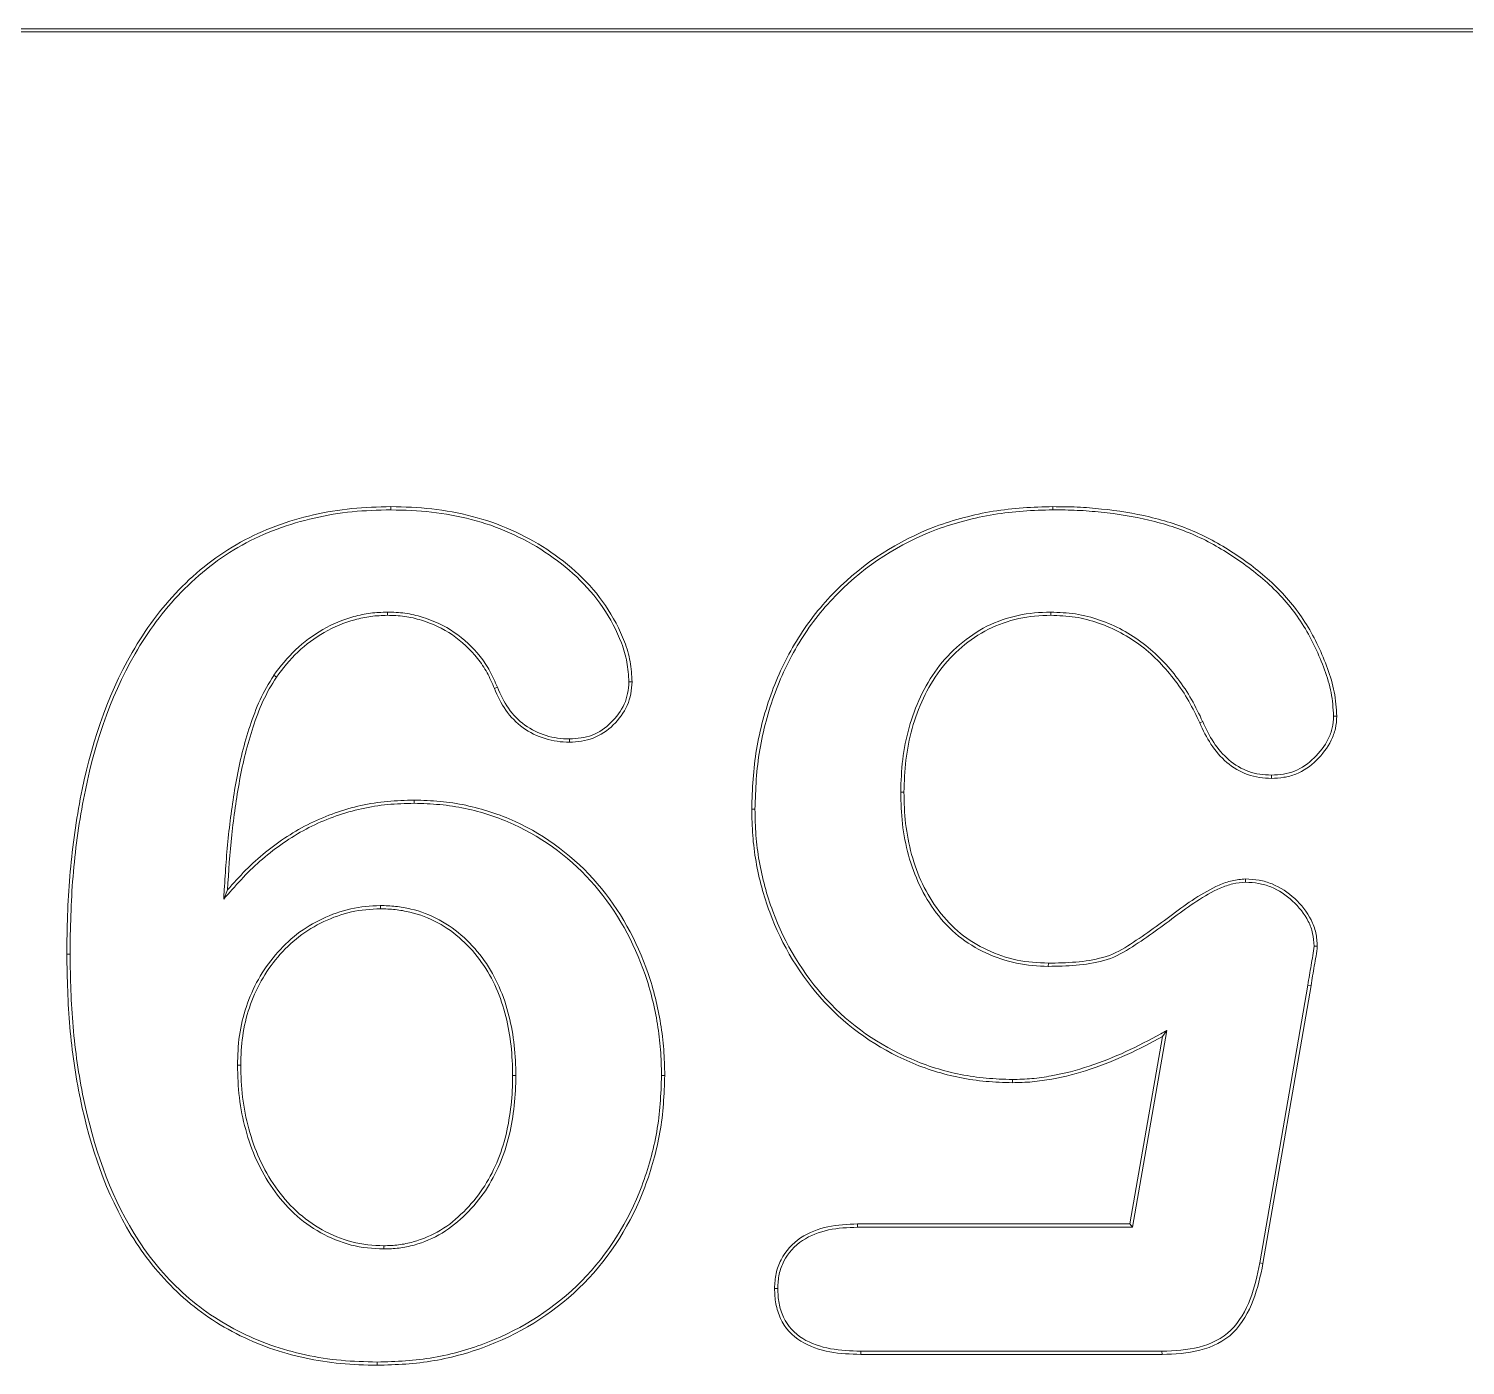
# Model space of a CAD drawing. Header units: millimetres. Extents: x 23 to 674, y 24 to 517.
# Drawn here: x 344.5 to 350.33, y 249.69 to 255.11 of the extents above; entities that cross this region are included whole.
import ezdxf

# ---------------------------------------------------------------- set-up
doc = ezdxf.new("R2010")
doc.units = ezdxf.units.MM
doc.header["$LTSCALE"] = 2.5
doc.layers.add('Visible (ANSI)', color=7, linetype='Continuous', lineweight=9)
doc.layers.add('Visible Narrow (ANSI)', color=7, linetype='Continuous', lineweight=9)

msp = doc.modelspace()

# ---------------------------------------------------------------- linework, layer by layer
at = {"layer": 'Visible (ANSI)'}
for p, q in [((356.3858, 255.1132), (332.3858, 255.1132)), ((356.3858, 255.1001), (332.3858, 255.1001)), ((345.966, 253.1598), (345.966, 253.1729)), ((348.6529, 253.1598), (348.6528, 253.1729)), ((345.9515, 252.7448), (345.9515, 252.7317)), ((348.6439, 252.7448), (348.6439, 252.7317)), ((345.4905, 252.4881), (345.5013, 252.4807)), ((346.9319, 252.4615), (346.945, 252.4614)), ((349.2604, 252.3008), (349.2485, 252.2953)), ((349.7918, 252.3222), (349.8049, 252.3222)), ((346.6905, 252.2298), (346.6906, 252.2167)), ((349.5394, 252.0829), (349.5395, 252.0698)), ((346.0604, 251.9685), (346.0605, 251.9816)), ((348.0351, 252.014), (348.0482, 252.014)), ((347.4435, 251.945), (347.4304, 251.945)), ((349.4349, 251.6485), (349.4347, 251.6617)), ((345.2873, 251.5798), (345.3028, 251.6168)), ((345.9231, 251.5534), (345.9233, 251.5403)), ((344.6636, 251.3556), (344.6505, 251.3555)), ((349.7125, 251.3888), (349.7256, 251.3886)), ((348.634, 251.3066), (348.6342, 251.3197)), ((349.6872, 251.2309), (349.4921, 250.1031)), ((349.7001, 251.2287), (349.505, 250.1007)), ((348.9762, 250.2476), (349.1151, 251.0465)), ((349.1151, 251.0465), (349.0975, 251.0219)), ((348.9651, 250.2607), (349.0975, 251.0219)), ((345.3434, 250.9053), (345.3565, 250.9053)), ((346.4728, 250.8633), (346.4597, 250.8633)), ((347.0643, 250.864), (347.0774, 250.864)), ((348.4881, 250.8474), (348.488, 250.8343)), ((347.8593, 250.2607), (348.9651, 250.2607)), ((347.8595, 250.2476), (347.8593, 250.2607)), ((347.8595, 250.2476), (348.9762, 250.2476)), ((348.9762, 250.2476), (348.9651, 250.2607)), ((345.937, 250.1593), (345.9371, 250.1724)), ((349.4921, 250.1031), (349.505, 250.1007)), ((347.5359, 249.9993), (347.5228, 249.9994)), ((347.8732, 249.7443), (347.873, 249.7312)), ((349.0954, 249.7312), (347.873, 249.7312)), ((349.0953, 249.7443), (347.8732, 249.7443)), ((349.0953, 249.7443), (349.0954, 249.7312)), ((345.9102, 249.7002), (345.9102, 249.6871))]:
    msp.add_line(p, q, dxfattribs=at)
for points, knots in [([(344.6505, 251.3555), (344.6519, 251.4612), (344.654, 251.5669), (344.6717, 251.7776), (344.6854, 251.8825), (344.745, 252.1939), (344.8107, 252.3981), (344.9687, 252.6731), (345.032, 252.7587), (345.1789, 252.9109), (345.263, 252.9768), (345.4478, 253.0797), (345.5483, 253.1157), (345.7029, 253.1511), (345.7551, 253.16), (345.8603, 253.1704), (345.9132, 253.1717), (345.966, 253.1729)], [0, 0, 0, 0, 0.000316639, 0.000316639, 0.000633278, 0.000633278, 0.001266557, 0.001266557, 0.001583196, 0.001583196, 0.001899835, 0.001899835, 0.002216474, 0.002216474, 0.002374794, 0.002374794, 0.002533114, 0.002533114, 0.002533114, 0.002533114]), ([(344.6636, 251.3556), (344.665, 251.4612), (344.6671, 251.5663), (344.6847, 251.776), (344.6984, 251.8806), (344.7577, 252.1904), (344.823, 252.3932), (344.9796, 252.6657), (345.0422, 252.7504), (345.1875, 252.901), (345.2705, 252.966), (345.453, 253.0675), (345.5522, 253.1031), (345.7053, 253.1383), (345.757, 253.147), (345.8609, 253.1573), (345.9132, 253.1586), (345.966, 253.1598)], [0, 0, 0, 0, 0.00031392, 0.00031392, 0.00062803, 0.00062803, 0.001256251, 0.001256251, 0.001570362, 0.001570362, 0.001884472, 0.001884472, 0.002198582, 0.002198582, 0.002355638, 0.002355638, 0.002512382, 0.002512382, 0.002512382, 0.002512382]), ([(345.966, 253.1729), (346.0215, 253.1716), (346.0769, 253.1702), (346.187, 253.1576), (346.2416, 253.1472), (346.4028, 253.106), (346.5056, 253.0604), (346.691, 252.939), (346.775, 252.863), (346.8677, 252.725), (346.8944, 252.676), (346.9239, 252.5982), (346.9317, 252.5713), (346.9415, 252.5168), (346.9433, 252.4891), (346.945, 252.4614)], [0, 0, 0, 0, 0.000164173, 0.000164173, 0.000328347, 0.000328347, 0.000656694, 0.000656694, 0.000985041, 0.000985041, 0.001149214, 0.001149214, 0.001231301, 0.001231301, 0.001313388, 0.001313388, 0.001313388, 0.001313388]), ([(345.966, 253.1598), (346.0214, 253.1585), (346.0762, 253.1571), (346.1848, 253.1446), (346.239, 253.1343), (346.3984, 253.0936), (346.4997, 253.0486), (346.6825, 252.9289), (346.7652, 252.8541), (346.8562, 252.7185), (346.8826, 252.67), (346.9114, 252.5941), (346.919, 252.5681), (346.9284, 252.5157), (346.9302, 252.4889), (346.9319, 252.4615)], [0, 0, 0, 0, 0.000161462, 0.000161462, 0.000323228, 0.000323228, 0.000646762, 0.000646762, 0.000970295, 0.000970295, 0.001132061, 0.001132061, 0.001212945, 0.001212945, 0.001292994, 0.001292994, 0.001292994, 0.001292994]), ([(347.4304, 251.945), (347.4328, 252.0261), (347.4362, 252.1073), (347.4636, 252.2671), (347.4843, 252.346), (347.5409, 252.4979), (347.5765, 252.5713), (347.6625, 252.7087), (347.7133, 252.7725), (347.8845, 252.9453), (348.0242, 253.0348), (348.2138, 253.1063), (348.2526, 253.1182), (348.3311, 253.1387), (348.3706, 253.1479), (348.4906, 253.1671), (348.5719, 253.1715), (348.6528, 253.1729)], [0, 0, 0, 0, 0.000240052, 0.000240052, 0.000480104, 0.000480104, 0.000720156, 0.000720156, 0.000960208, 0.000960208, 0.001440313, 0.001440313, 0.001560339, 0.001560339, 0.001680365, 0.001680365, 0.001920417, 0.001920417, 0.001920417, 0.001920417]), ([(347.4435, 251.945), (347.4459, 252.0261), (347.4493, 252.106), (347.4763, 252.2641), (347.4969, 252.3422), (347.5529, 252.4925), (347.5882, 252.5653), (347.673, 252.7009), (347.7233, 252.764), (347.8925, 252.9347), (348.0306, 253.0232), (348.218, 253.0939), (348.2562, 253.1056), (348.3341, 253.126), (348.3731, 253.1351), (348.4916, 253.154), (348.5723, 253.1584), (348.6529, 253.1598)], [0, 0, 0, 0, 0.000237271, 0.000237271, 0.000474868, 0.000474868, 0.000712464, 0.000712464, 0.00095006, 0.00095006, 0.001425253, 0.001425253, 0.001544051, 0.001544051, 0.001662849, 0.001662849, 0.001900286, 0.001900286, 0.001900286, 0.001900286]), ([(348.6528, 253.1729), (348.6858, 253.1727), (348.7188, 253.1725), (348.7846, 253.1695), (348.8175, 253.1667), (348.9159, 253.1567), (348.9811, 253.1463), (349.1093, 253.1156), (349.1725, 253.0957), (349.2931, 253.0424), (349.3505, 253.0093), (349.4594, 252.9349), (349.5114, 252.894), (349.6059, 252.8018), (349.6476, 252.7501), (349.7165, 252.6375), (349.7448, 252.5776), (349.7784, 252.4845), (349.788, 252.4528), (349.8007, 252.3881), (349.8029, 252.3551), (349.8049, 252.3222)], [0, 0, 0, 0, 0.000098462, 0.000098462, 0.000196923, 0.000196923, 0.000393847, 0.000393847, 0.00059077, 0.00059077, 0.000787694, 0.000787694, 0.000984617, 0.000984617, 0.001181541, 0.001181541, 0.001378464, 0.001378464, 0.001476926, 0.001476926, 0.001575387, 0.001575387, 0.001575387, 0.001575387]), ([(348.6529, 253.1598), (348.6858, 253.1596), (348.7186, 253.1594), (348.7837, 253.1565), (348.8163, 253.1537), (348.9143, 253.1437), (348.9785, 253.1334), (349.1058, 253.1029), (349.168, 253.0833), (349.287, 253.0308), (349.3437, 252.9981), (349.4515, 252.9245), (349.503, 252.8839), (349.5961, 252.7931), (349.637, 252.7424), (349.7047, 252.6315), (349.7328, 252.5722), (349.7659, 252.4805), (349.7753, 252.4494), (349.7876, 252.3867), (349.7898, 252.355), (349.7918, 252.3222)], [0, 0, 0, 0, 0.000097088, 0.000097088, 0.000194337, 0.000194337, 0.000388834, 0.000388834, 0.000583332, 0.000583332, 0.000777829, 0.000777829, 0.000972326, 0.000972326, 0.001166823, 0.001166823, 0.001361321, 0.001361321, 0.001458569, 0.001458569, 0.001555017, 0.001555017, 0.001555017, 0.001555017]), ([(345.9515, 252.7448), (345.9514, 252.7448), (345.9512, 252.7448), (345.9511, 252.7448), (345.9287, 252.744), (345.9059, 252.7432), (345.8601, 252.7374), (345.8377, 252.7326), (345.7714, 252.7148), (345.7286, 252.6964), (345.6497, 252.6508), (345.6125, 252.6235), (345.5461, 252.5606), (345.5175, 252.5243), (345.4908, 252.4886), (345.4907, 252.4884), (345.4906, 252.4883), (345.4905, 252.4881)], [0, 0, 0, 0, 0.000000436, 0.000000436, 0.000000436, 0.0000683235, 0.0000683235, 0.000136211, 0.000136211, 0.000271986, 0.000271986, 0.000407761, 0.000407761, 0.0005435361, 0.0005435361, 0.0005435361, 0.0005441196, 0.0005441196, 0.0005441196, 0.0005441196]), ([(346.398, 252.4403), (346.398, 252.4404), (346.3979, 252.4404), (346.3979, 252.4404), (346.3887, 252.4619), (346.3793, 252.4837), (346.3562, 252.526), (346.3428, 252.5461), (346.298, 252.6027), (346.2623, 252.6354), (346.1835, 252.6899), (346.139, 252.7105), (346.0705, 252.7313), (346.047, 252.737), (345.9991, 252.7434), (345.9753, 252.7441), (345.9519, 252.7448), (345.9518, 252.7448), (345.9516, 252.7448), (345.9515, 252.7448)], [0, 0, 0, 0, 0.0000000844, 0.0000000844, 0.0000000844, 0.0000715899, 0.0000715899, 0.0001430953, 0.0001430953, 0.0002861061, 0.0002861061, 0.0004291169, 0.0004291169, 0.0005006223, 0.0005006223, 0.0005721277, 0.0005721277, 0.0005721277, 0.0005725667, 0.0005725667, 0.0005725667, 0.0005725667]), ([(348.6439, 252.7448), (348.6438, 252.7448), (348.6436, 252.7448), (348.6435, 252.7448), (348.6001, 252.7435), (348.5548, 252.7411), (348.4676, 252.7213), (348.4251, 252.7071), (348.3449, 252.6671), (348.3079, 252.6414), (348.2404, 252.5834), (348.2092, 252.5511), (348.1302, 252.443), (348.0925, 252.3613), (348.0571, 252.2333), (348.0486, 252.1898), (348.0377, 252.1021), (348.0363, 252.0578), (348.0351, 252.0143), (348.0351, 252.0142), (348.0351, 252.0141), (348.0351, 252.014)], [0, 0, 0, 0, 0.000000437, 0.000000437, 0.000000437, 0.000132891, 0.000132891, 0.000265346, 0.000265346, 0.000397801, 0.000397801, 0.000530255, 0.000530255, 0.000795164, 0.000795164, 0.000927619, 0.000927619, 0.001060074, 0.001060074, 0.001060074, 0.001060403, 0.001060403, 0.001060403, 0.001060403]), ([(349.2604, 252.3008), (349.2604, 252.3008), (349.2603, 252.3009), (349.2603, 252.3009), (349.2461, 252.3307), (349.2317, 252.3607), (349.1987, 252.419), (349.18, 252.447), (349.1194, 252.5271), (349.0728, 252.5763), (348.9662, 252.6581), (348.906, 252.6908), (348.8105, 252.7232), (348.7778, 252.7321), (348.7109, 252.7424), (348.6773, 252.7436), (348.6443, 252.7448), (348.6442, 252.7448), (348.644, 252.7448), (348.6439, 252.7448)], [0, 0, 0, 0, 0.0000001415, 0.0000001415, 0.0000001415, 0.0000999469, 0.0000999469, 0.0001997523, 0.0001997523, 0.0003993631, 0.0003993631, 0.0005989739, 0.0005989739, 0.0006987793, 0.0006987793, 0.0007985847, 0.0007985847, 0.0007985847, 0.000799018, 0.000799018, 0.000799018, 0.000799018]), ([(345.9515, 252.7317), (345.9292, 252.7309), (345.9068, 252.7301), (345.8625, 252.7245), (345.8406, 252.7198), (345.7758, 252.7024), (345.7344, 252.6846), (345.657, 252.6399), (345.6208, 252.6132), (345.5558, 252.5518), (345.5281, 252.5165), (345.5013, 252.4807)], [0, 0, 0, 0, 0.0000664512, 0.0000664512, 0.0001329023, 0.0001329023, 0.0002658046, 0.0002658046, 0.0003987069, 0.0003987069, 0.0005316092, 0.0005316092, 0.0005316092, 0.0005316092]), ([(346.3859, 252.4352), (346.3767, 252.4567), (346.3674, 252.4781), (346.3451, 252.5191), (346.3321, 252.5385), (346.2886, 252.5935), (346.2538, 252.6253), (346.177, 252.6785), (346.1343, 252.6982), (346.0672, 252.7186), (346.0444, 252.7242), (345.9983, 252.7303), (345.9749, 252.731), (345.9515, 252.7317)], [0, 0, 0, 0, 0.0000696009, 0.0000696009, 0.0001392017, 0.0001392017, 0.0002784035, 0.0002784035, 0.0004176052, 0.0004176052, 0.0004872061, 0.0004872061, 0.000556807, 0.000556807, 0.000556807, 0.000556807]), ([(348.6439, 252.7317), (348.6002, 252.7304), (348.5566, 252.7281), (348.4716, 252.7087), (348.4299, 252.6948), (348.3519, 252.6559), (348.3157, 252.6309), (348.2496, 252.574), (348.2192, 252.5425), (348.142, 252.437), (348.1048, 252.3565), (348.07, 252.2305), (348.0616, 252.1876), (348.0508, 252.1011), (348.0494, 252.0575), (348.0482, 252.014)], [0, 0, 0, 0, 0.000130026, 0.000130026, 0.000260052, 0.000260052, 0.000390077, 0.000390077, 0.000520103, 0.000520103, 0.000780155, 0.000780155, 0.000910181, 0.000910181, 0.001040206, 0.001040206, 0.001040206, 0.001040206]), ([(349.2485, 252.2953), (349.2342, 252.325), (349.22, 252.3548), (349.1876, 252.4121), (349.1692, 252.4395), (349.1095, 252.5184), (349.0639, 252.5666), (348.9592, 252.6469), (348.9007, 252.6788), (348.8069, 252.7106), (348.7749, 252.7193), (348.7099, 252.7293), (348.6769, 252.7305), (348.6439, 252.7317)], [0, 0, 0, 0, 0.0000980014, 0.0000980014, 0.0001960027, 0.0001960027, 0.0003920055, 0.0003920055, 0.0005880082, 0.0005880082, 0.0006860096, 0.0006860096, 0.000784011, 0.000784011, 0.000784011, 0.000784011]), ([(345.4905, 252.4881), (345.4904, 252.488), (345.4903, 252.4878), (345.4902, 252.4876), (345.4706, 252.456), (345.4508, 252.4231), (345.4191, 252.3539), (345.406, 252.3184), (345.3707, 252.2111), (345.3523, 252.1378), (345.3258, 251.9901), (345.3151, 251.9159), (345.2992, 251.7669), (345.2943, 251.6921), (345.2897, 251.6177), (345.2889, 251.6051), (345.2881, 251.5924), (345.2873, 251.5798)], [0, 0, 0, 0, 0.0000005776, 0.0000005776, 0.0000005776, 0.0001126883, 0.0001126883, 0.000224799, 0.000224799, 0.0004490203, 0.0004490203, 0.0006732416, 0.0006732416, 0.000897463, 0.000897463, 0.000897463, 0.0009354451, 0.0009354451, 0.0009354451, 0.0009354451]), ([(345.5013, 252.4807), (345.4817, 252.449), (345.4624, 252.417), (345.4313, 252.3491), (345.4184, 252.314), (345.3834, 252.2076), (345.3651, 252.1351), (345.3388, 251.9881), (345.3281, 251.9142), (345.3122, 251.7658), (345.3074, 251.6913), (345.3028, 251.6168)], [0, 0, 0, 0, 0.000111341, 0.000111341, 0.0002226819, 0.0002226819, 0.0004453638, 0.0004453638, 0.0006680457, 0.0006680457, 0.0008907276, 0.0008907276, 0.0008907276, 0.0008907276]), ([(346.9319, 252.4615), (346.9297, 252.4293), (346.9257, 252.3991), (346.9002, 252.3439), (346.8811, 252.3178), (346.837, 252.2741), (346.8108, 252.2565), (346.7536, 252.2345), (346.7229, 252.2315), (346.6905, 252.2298)], [0, 0, 0, 0, 0.0000915411, 0.0000915411, 0.0001838908, 0.0001838908, 0.0002762406, 0.0002762406, 0.0003680401, 0.0003680401, 0.0003680401, 0.0003680401]), ([(346.945, 252.4614), (346.9428, 252.429), (346.9386, 252.3958), (346.9112, 252.3365), (346.8915, 252.3096), (346.845, 252.2637), (346.8173, 252.2449), (346.7562, 252.2215), (346.7231, 252.2184), (346.6906, 252.2167)], [0, 0, 0, 0, 0.0000976185, 0.0000976185, 0.0001952371, 0.0001952371, 0.0002928556, 0.0002928556, 0.0003904741, 0.0003904741, 0.0003904741, 0.0003904741]), ([(346.6906, 252.2167), (346.6739, 252.2173), (346.6572, 252.2179), (346.6241, 252.2224), (346.6078, 252.2263), (346.5597, 252.2409), (346.5296, 252.2561), (346.4751, 252.295), (346.4517, 252.3194), (346.4129, 252.3739), (346.3987, 252.4043), (346.3859, 252.4352)], [0, 0, 0, 0, 0.0000494702, 0.0000494702, 0.0000989403, 0.0000989403, 0.0001978807, 0.0001978807, 0.000296821, 0.000296821, 0.0003957614, 0.0003957614, 0.0003957614, 0.0003957614]), ([(346.6905, 252.2298), (346.674, 252.2304), (346.6579, 252.231), (346.6267, 252.2353), (346.611, 252.239), (346.5646, 252.2531), (346.5362, 252.2674), (346.4837, 252.305), (346.4617, 252.3279), (346.4242, 252.3806), (346.4109, 252.4092), (346.398, 252.4403), (346.398, 252.4403), (346.398, 252.4403), (346.398, 252.4403)], [0, 0, 0, 0, 0.0000469964, 0.0000469964, 0.0000945476, 0.0000945476, 0.0001896501, 0.0001896501, 0.0002847526, 0.0002847526, 0.0003798551, 0.0003798551, 0.0003798551, 0.0003799327, 0.0003799327, 0.0003799327, 0.0003799327]), ([(349.5395, 252.0698), (349.5069, 252.0711), (349.4737, 252.0742), (349.4121, 252.0964), (349.3837, 252.1137), (349.3336, 252.156), (349.3122, 252.1812), (349.2761, 252.2358), (349.262, 252.2655), (349.2485, 252.2953)], [0, 0, 0, 0, 0.00009726, 0.00009726, 0.00019452, 0.00019452, 0.0002917799, 0.0002917799, 0.0003890399, 0.0003890399, 0.0003890399, 0.0003890399]), ([(349.5394, 252.0829), (349.507, 252.0843), (349.4763, 252.0872), (349.4182, 252.1081), (349.3911, 252.1246), (349.3431, 252.1651), (349.3226, 252.1893), (349.2876, 252.2422), (349.274, 252.2708), (349.2604, 252.3007), (349.2604, 252.3007), (349.2604, 252.3008), (349.2604, 252.3008)], [0, 0, 0, 0, 0.0000929144, 0.0000929144, 0.0001863652, 0.0001863652, 0.0002798161, 0.0002798161, 0.0003732669, 0.0003732669, 0.0003732669, 0.0003734, 0.0003734, 0.0003734, 0.0003734]), ([(349.7918, 252.3222), (349.7907, 252.3055), (349.7895, 252.2899), (349.7827, 252.2596), (349.7772, 252.2446), (349.756, 252.2015), (349.736, 252.1755), (349.6898, 252.13), (349.6632, 252.1115), (349.6189, 252.0936), (349.6035, 252.0894), (349.5723, 252.0845), (349.5561, 252.0837), (349.5394, 252.0829)], [0, 0, 0, 0, 0.0000469363, 0.0000469363, 0.0000946399, 0.0000946399, 0.0001900472, 0.0001900472, 0.0002854545, 0.0002854545, 0.0003331581, 0.0003331581, 0.0003803293, 0.0003803293, 0.0003803293, 0.0003803293]), ([(349.8049, 252.3222), (349.8038, 252.3053), (349.8026, 252.2884), (349.7953, 252.2556), (349.7893, 252.2396), (349.767, 252.1941), (349.7461, 252.1671), (349.698, 252.1197), (349.6699, 252.1), (349.6228, 252.0811), (349.6065, 252.0766), (349.5732, 252.0714), (349.5563, 252.0706), (349.5395, 252.0698)], [0, 0, 0, 0, 0.0000499922, 0.0000499922, 0.0000999844, 0.0000999844, 0.0001999689, 0.0001999689, 0.0002999533, 0.0002999533, 0.0003499455, 0.0003499455, 0.0003999377, 0.0003999377, 0.0003999377, 0.0003999377]), ([(345.3028, 251.6168), (345.3269, 251.6439), (345.351, 251.671), (345.402, 251.7225), (345.429, 251.7469), (345.5134, 251.8156), (345.5744, 251.8556), (345.7046, 251.9197), (345.7736, 251.9436), (345.8798, 251.9672), (345.9158, 251.973), (345.9879, 251.9797), (346.0242, 251.9806), (346.0605, 251.9816)], [0, 0, 0, 0, 0.0001076194, 0.0001076194, 0.0002152388, 0.0002152388, 0.0004304776, 0.0004304776, 0.0006457164, 0.0006457164, 0.0007533358, 0.0007533358, 0.0008609552, 0.0008609552, 0.0008609552, 0.0008609552]), ([(346.0605, 251.9816), (346.0956, 251.9805), (346.1307, 251.9794), (346.2006, 251.973), (346.2354, 251.9677), (346.3385, 251.9458), (346.4057, 251.9239), (346.5974, 251.8363), (346.712, 251.7493), (346.8953, 251.5363), (346.964, 251.4109), (347.0327, 251.2116), (347.0493, 251.1432), (347.0662, 251.0391), (347.0705, 251.0042), (347.0756, 250.9342), (347.0765, 250.8991), (347.0774, 250.864)], [0, 0, 0, 0, 0.000104488, 0.000104488, 0.000208977, 0.000208977, 0.000417954, 0.000417954, 0.000835907, 0.000835907, 0.001253861, 0.001253861, 0.001462838, 0.001462838, 0.001567326, 0.001567326, 0.001671815, 0.001671815, 0.001671815, 0.001671815]), ([(348.0351, 252.014), (348.0351, 252.0139), (348.0351, 252.0138), (348.0351, 252.0137), (348.036, 251.9712), (348.037, 251.9279), (348.0471, 251.842), (348.0553, 251.7994), (348.0893, 251.674), (348.1268, 251.5939), (348.2055, 251.4896), (348.2356, 251.4574), (348.3035, 251.4022), (348.3413, 251.3794), (348.4204, 251.3429), (348.4617, 251.3284), (348.5473, 251.3104), (348.5913, 251.3081), (348.6337, 251.3066), (348.6338, 251.3066), (348.6339, 251.3066), (348.634, 251.3066)], [0, 0, 0, 0, 0.000000328, 0.000000328, 0.000000328, 0.000129565, 0.000129565, 0.000258802, 0.000258802, 0.000517276, 0.000517276, 0.000646513, 0.000646513, 0.00077575, 0.00077575, 0.000904987, 0.000904987, 0.001034224, 0.001034224, 0.001034224, 0.001034513, 0.001034513, 0.001034513, 0.001034513]), ([(348.0482, 252.014), (348.0491, 251.9714), (348.0501, 251.9288), (348.06, 251.8442), (348.0681, 251.8022), (348.1016, 251.6788), (348.1384, 251.6002), (348.2154, 251.4982), (348.2447, 251.4669), (348.3109, 251.4131), (348.3476, 251.3909), (348.425, 251.3552), (348.4655, 251.341), (348.5489, 251.3234), (348.5917, 251.3212), (348.6342, 251.3197)], [0, 0, 0, 0, 0.000126711, 0.000126711, 0.000253422, 0.000253422, 0.000506843, 0.000506843, 0.000633554, 0.000633554, 0.000760265, 0.000760265, 0.000886976, 0.000886976, 0.001013687, 0.001013687, 0.001013687, 0.001013687]), ([(345.2873, 251.5798), (345.2957, 251.5893), (345.3041, 251.5987), (345.3125, 251.6081), (345.3367, 251.6352), (345.3606, 251.6621), (345.411, 251.713), (345.4376, 251.737), (345.521, 251.8048), (345.5812, 251.8444), (345.7094, 251.9074), (345.7774, 251.9311), (345.8822, 251.9543), (345.9175, 251.96), (345.9884, 251.9666), (346.0243, 251.9675), (346.0604, 251.9685)], [0, 0, 0, 0, 0.0000375535, 0.0000375535, 0.0000375535, 0.0001453652, 0.0001453652, 0.0002531769, 0.0002531769, 0.0004688003, 0.0004688003, 0.0006844237, 0.0006844237, 0.0007922354, 0.0007922354, 0.0008996759, 0.0008996759, 0.0008996759, 0.0008996759]), ([(346.0604, 251.9685), (346.0954, 251.9674), (346.1302, 251.9663), (346.1989, 251.96), (346.2332, 251.9548), (346.3348, 251.9332), (346.4013, 251.9115), (346.59, 251.8253), (346.7033, 251.7394), (346.8842, 251.5292), (346.9521, 251.4052), (347.0201, 251.2081), (347.0365, 251.1404), (347.0532, 251.0373), (347.0575, 251.0029), (347.0625, 250.9338), (347.0634, 250.899), (347.0643, 250.864)], [0, 0, 0, 0, 0.00010348, 0.00010348, 0.00020733, 0.00020733, 0.00041503, 0.00041503, 0.000830429, 0.000830429, 0.001245828, 0.001245828, 0.001453527, 0.001453527, 0.001557377, 0.001557377, 0.001660874, 0.001660874, 0.001660874, 0.001660874]), ([(348.488, 250.8343), (348.4524, 250.8354), (348.4167, 250.8365), (348.3458, 250.8427), (348.3104, 250.8479), (348.2055, 250.8688), (348.1371, 250.8902), (347.9408, 250.9751), (347.821, 251.058), (347.6279, 251.2678), (347.5529, 251.3922), (347.4787, 251.5928), (347.46, 251.6619), (347.4416, 251.7673), (347.4371, 251.8027), (347.432, 251.8737), (347.4312, 251.9094), (347.4304, 251.945)], [0, 0, 0, 0, 0.000105941, 0.000105941, 0.000211883, 0.000211883, 0.000423765, 0.000423765, 0.000847531, 0.000847531, 0.001271296, 0.001271296, 0.001483178, 0.001483178, 0.00158912, 0.00158912, 0.001695061, 0.001695061, 0.001695061, 0.001695061]), ([(348.4881, 250.8474), (348.4526, 250.8485), (348.4173, 250.8496), (348.3474, 250.8557), (348.3126, 250.8609), (348.2089, 250.8815), (348.1416, 250.9026), (347.9475, 250.9864), (347.8294, 251.0682), (347.6387, 251.2753), (347.5647, 251.3983), (347.4913, 251.5965), (347.4728, 251.6649), (347.4546, 251.7691), (347.4502, 251.804), (347.4451, 251.8741), (347.4443, 251.9094), (347.4435, 251.945)], [0, 0, 0, 0, 0.000104384, 0.000104384, 0.000209095, 0.000209095, 0.000418516, 0.000418516, 0.000837358, 0.000837358, 0.001256199, 0.001256199, 0.00146562, 0.00146562, 0.001570331, 0.001570331, 0.001674715, 0.001674715, 0.001674715, 0.001674715]), ([(348.634, 251.3066), (348.6341, 251.3066), (348.6342, 251.3066), (348.6343, 251.3066), (348.7089, 251.3072), (348.7846, 251.3098), (348.8959, 251.3402), (348.9315, 251.3582), (348.9948, 251.3988), (349.0258, 251.4192), (349.1172, 251.4843), (349.1753, 251.531), (349.2671, 251.5913), (349.2988, 251.6096), (349.3486, 251.6315), (349.3653, 251.6376), (349.399, 251.6452), (349.4166, 251.6469), (349.4349, 251.6485)], [0, 0, 0, 0, 0.000000285, 0.000000285, 0.000000285, 0.0002247756, 0.0002247756, 0.0003370209, 0.0003370209, 0.0004492661, 0.0004492661, 0.0006737567, 0.0006737567, 0.000786002, 0.000786002, 0.0008421246, 0.0008421246, 0.0008972604, 0.0008972604, 0.0008972604, 0.0008972604]), ([(348.6342, 251.3197), (348.7081, 251.3203), (348.7837, 251.3231), (348.8912, 251.3525), (348.9248, 251.3694), (348.9874, 251.4096), (349.0184, 251.43), (349.1092, 251.4946), (349.1672, 251.5413), (349.2603, 251.6026), (349.2926, 251.6211), (349.3438, 251.6437), (349.3614, 251.6502), (349.3975, 251.6583), (349.4161, 251.66), (349.4347, 251.6617)], [0, 0, 0, 0, 0.0002253364, 0.0002253364, 0.0003380045, 0.0003380045, 0.0004506727, 0.0004506727, 0.0006760091, 0.0006760091, 0.0007886772, 0.0007886772, 0.0008450113, 0.0008450113, 0.0009013454, 0.0009013454, 0.0009013454, 0.0009013454]), ([(349.4347, 251.6617), (349.453, 251.6606), (349.4713, 251.6595), (349.5074, 251.6532), (349.5251, 251.6479), (349.5761, 251.6272), (349.607, 251.6065), (349.6608, 251.5565), (349.6842, 251.5276), (349.7091, 251.4785), (349.7156, 251.4611), (349.7234, 251.4253), (349.7245, 251.407), (349.7256, 251.3886)], [0, 0, 0, 0, 0.0000547445, 0.0000547445, 0.000109489, 0.000109489, 0.0002189779, 0.0002189779, 0.0003284669, 0.0003284669, 0.0003832114, 0.0003832114, 0.0004379559, 0.0004379559, 0.0004379559, 0.0004379559]), ([(349.4349, 251.6485), (349.4529, 251.6475), (349.4703, 251.6464), (349.5041, 251.6405), (349.5209, 251.6355), (349.5696, 251.6157), (349.5991, 251.596), (349.6509, 251.5478), (349.6734, 251.52), (349.697, 251.4735), (349.7031, 251.4571), (349.7102, 251.4241), (349.7114, 251.4069), (349.7125, 251.3888)], [0, 0, 0, 0, 0.0000513289, 0.0000513289, 0.0001035916, 0.0001035916, 0.000208117, 0.000208117, 0.0003126424, 0.0003126424, 0.0003649051, 0.0003649051, 0.0004162523, 0.0004162523, 0.0004162523, 0.0004162523]), ([(345.9231, 251.5534), (345.923, 251.5534), (345.9229, 251.5534), (345.9227, 251.5534), (345.8833, 251.5517), (345.8423, 251.549), (345.763, 251.5311), (345.7247, 251.5173), (345.6517, 251.4826), (345.6168, 251.4618), (345.5525, 251.4122), (345.5236, 251.3837), (345.4448, 251.2916), (345.4046, 251.2196), (345.3667, 251.1047), (345.3573, 251.0654), (345.3455, 250.9855), (345.3444, 250.9451), (345.3434, 250.9056), (345.3434, 250.9055), (345.3434, 250.9054), (345.3434, 250.9053)], [0, 0, 0, 0, 0.0000004355, 0.0000004355, 0.0000004355, 0.0001201776, 0.0001201776, 0.0002399197, 0.0002399197, 0.0003596617, 0.0003596617, 0.0004794038, 0.0004794038, 0.000718888, 0.000718888, 0.00083863, 0.00083863, 0.0009583721, 0.0009583721, 0.0009583721, 0.0009586784, 0.0009586784, 0.0009586784, 0.0009586784]), ([(345.9233, 251.5403), (345.8838, 251.5386), (345.8442, 251.536), (345.767, 251.5186), (345.7296, 251.5051), (345.6581, 251.4712), (345.6239, 251.4507), (345.5613, 251.4024), (345.533, 251.3745), (345.4559, 251.2844), (345.4165, 251.214), (345.3794, 251.1013), (345.3702, 251.0627), (345.3586, 250.9845), (345.3575, 250.9449), (345.3565, 250.9053)], [0, 0, 0, 0, 0.0001173196, 0.0001173196, 0.0002346392, 0.0002346392, 0.0003519588, 0.0003519588, 0.0004692784, 0.0004692784, 0.0007039176, 0.0007039176, 0.0008212372, 0.0008212372, 0.0009385568, 0.0009385568, 0.0009385568, 0.0009385568]), ([(346.4728, 250.8633), (346.4728, 250.8633), (346.4728, 250.8634), (346.4728, 250.8634), (346.4724, 250.9037), (346.4712, 250.945), (346.4616, 251.0262), (346.4551, 251.0665), (346.425, 251.1859), (346.3926, 251.263), (346.3209, 251.3642), (346.2935, 251.3953), (346.2324, 251.4509), (346.1988, 251.476), (346.1256, 251.5148), (346.0864, 251.5302), (346.0261, 251.544), (346.0058, 251.5479), (345.9644, 251.5525), (345.9437, 251.553), (345.9236, 251.5534), (345.9234, 251.5534), (345.9233, 251.5534), (345.9231, 251.5534)], [0, 0, 0, 0, 0.0000001313, 0.0000001313, 0.0000001313, 0.0001227569, 0.0001227569, 0.0002453826, 0.0002453826, 0.0004906339, 0.0004906339, 0.0006132595, 0.0006132595, 0.0007358852, 0.0007358852, 0.0008585108, 0.0008585108, 0.0009198237, 0.0009198237, 0.0009811365, 0.0009811365, 0.0009811365, 0.0009815728, 0.0009815728, 0.0009815728, 0.0009815728]), ([(346.4597, 250.8633), (346.4593, 250.9036), (346.4581, 250.944), (346.4487, 251.0241), (346.4422, 251.064), (346.4127, 251.1814), (346.3807, 251.257), (346.3108, 251.3558), (346.284, 251.3863), (346.2243, 251.4406), (346.1917, 251.4649), (346.1204, 251.5027), (346.0826, 251.5176), (346.0236, 251.5311), (346.0037, 251.5349), (345.9636, 251.5394), (345.9435, 251.5399), (345.9233, 251.5403)], [0, 0, 0, 0, 0.0001200428, 0.0001200428, 0.0002400856, 0.0002400856, 0.0004801712, 0.0004801712, 0.000600214, 0.000600214, 0.0007202568, 0.0007202568, 0.0008402996, 0.0008402996, 0.000900321, 0.000900321, 0.0009603424, 0.0009603424, 0.0009603424, 0.0009603424]), ([(345.9102, 249.6871), (345.8608, 249.6883), (345.8115, 249.6896), (345.7134, 249.6987), (345.6645, 249.7065), (345.5197, 249.7375), (345.4259, 249.7704), (345.2505, 249.8607), (345.1689, 249.918), (345.0258, 250.0539), (344.9639, 250.1317), (344.8094, 250.3842), (344.7461, 250.5743), (344.6855, 250.8639), (344.6718, 250.9618), (344.6544, 251.1583), (344.6522, 251.2569), (344.6505, 251.3555)], [0, 0, 0, 0, 0.000147049, 0.000147049, 0.000294098, 0.000294098, 0.000588196, 0.000588196, 0.000882294, 0.000882294, 0.001176392, 0.001176392, 0.001764589, 0.001764589, 0.002058687, 0.002058687, 0.002352785, 0.002352785, 0.002352785, 0.002352785]), ([(345.9102, 249.7002), (345.8609, 249.7014), (345.812, 249.7027), (345.7151, 249.7117), (345.6668, 249.7195), (345.5234, 249.7501), (345.4309, 249.7825), (345.2575, 249.8718), (345.1771, 249.9283), (345.0357, 250.0625), (344.9746, 250.1394), (344.8216, 250.3894), (344.7587, 250.5781), (344.6985, 250.8661), (344.6848, 250.9634), (344.6675, 251.1589), (344.6653, 251.257), (344.6636, 251.3556)], [0, 0, 0, 0, 0.00014433, 0.00014433, 0.000288983, 0.000288983, 0.00057829, 0.00057829, 0.000867596, 0.000867596, 0.001156902, 0.001156902, 0.001735514, 0.001735514, 0.00202482, 0.00202482, 0.002313938, 0.002313938, 0.002313938, 0.002313938]), ([(349.7125, 251.3888), (349.7102, 251.3633), (349.7052, 251.3371), (349.6961, 251.2842), (349.6916, 251.2575), (349.6872, 251.2309)], [0, 0, 0, 0, 0.0000794816, 0.0000794816, 0.0001599152, 0.0001599152, 0.0001599152, 0.0001599152]), ([(349.7256, 251.3886), (349.7233, 251.3617), (349.7181, 251.3352), (349.709, 251.2819), (349.7046, 251.2553), (349.7001, 251.2287)], [0, 0, 0, 0, 0.0000809725, 0.0000809725, 0.000161945, 0.000161945, 0.000161945, 0.000161945]), ([(349.1151, 251.0465), (349.1071, 251.0421), (349.0992, 251.0377), (349.0912, 251.0333), (348.9974, 250.9815), (348.9015, 250.9345), (348.7497, 250.885), (348.6984, 250.8712), (348.6199, 250.8573), (348.5936, 250.8534), (348.5412, 250.8486), (348.5149, 250.848), (348.4881, 250.8474)], [0, 0, 0, 0, 0.000027165, 0.000027165, 0.000027165, 0.0003465621, 0.0003465621, 0.0005062607, 0.0005062607, 0.00058611, 0.00058611, 0.0006656301, 0.0006656301, 0.0006656301, 0.0006656301]), ([(349.0975, 251.0219), (349.0036, 250.97), (348.9065, 250.9224), (348.7533, 250.8724), (348.7013, 250.8584), (348.6219, 250.8443), (348.5953, 250.8404), (348.5418, 250.8355), (348.5149, 250.8349), (348.488, 250.8343)], [0, 0, 0, 0, 0.0003214742, 0.0003214742, 0.0004822112, 0.0004822112, 0.0005625798, 0.0005625798, 0.0006429483, 0.0006429483, 0.0006429483, 0.0006429483]), ([(345.3434, 250.9053), (345.3434, 250.9052), (345.3434, 250.9051), (345.3434, 250.905), (345.3444, 250.8617), (345.3457, 250.8176), (345.3561, 250.7299), (345.365, 250.6866), (345.3996, 250.559), (345.4355, 250.4766), (345.5119, 250.368), (345.5407, 250.334), (345.6058, 250.2733), (345.6421, 250.2471), (345.7199, 250.2037), (345.7614, 250.1867), (345.8479, 250.164), (345.8933, 250.1607), (345.9366, 250.1594), (345.9368, 250.1593), (345.9369, 250.1593), (345.937, 250.1593)], [0, 0, 0, 0, 0.000000307, 0.000000307, 0.000000307, 0.000132168, 0.000132168, 0.00026403, 0.00026403, 0.000527753, 0.000527753, 0.000659615, 0.000659615, 0.000791476, 0.000791476, 0.000923338, 0.000923338, 0.0010552, 0.0010552, 0.0010552, 0.00105558, 0.00105558, 0.00105558, 0.00105558]), ([(345.3565, 250.9053), (345.3575, 250.8619), (345.3588, 250.8184), (345.369, 250.7321), (345.3778, 250.6894), (345.4119, 250.5637), (345.4471, 250.4828), (345.5222, 250.3762), (345.5504, 250.3428), (345.6139, 250.2836), (345.6495, 250.258), (345.7254, 250.2156), (345.7659, 250.199), (345.85, 250.177), (345.8937, 250.1738), (345.9371, 250.1724)], [0, 0, 0, 0, 0.000129356, 0.000129356, 0.000258713, 0.000258713, 0.000517425, 0.000517425, 0.000646781, 0.000646781, 0.000776138, 0.000776138, 0.000905494, 0.000905494, 0.00103485, 0.00103485, 0.00103485, 0.00103485]), ([(347.0774, 250.864), (347.0752, 250.7867), (347.0712, 250.7092), (347.0443, 250.5569), (347.0234, 250.4821), (346.9415, 250.2649), (346.8582, 250.1307), (346.6412, 249.9102), (346.5083, 249.8247), (346.2922, 249.74), (346.2174, 249.7191), (346.0649, 249.6926), (345.9874, 249.689), (345.9102, 249.6871)], [0, 0, 0, 0, 0.000229541, 0.000229541, 0.000459081, 0.000459081, 0.000918162, 0.000918162, 0.001377244, 0.001377244, 0.001606784, 0.001606784, 0.001836325, 0.001836325, 0.001836325, 0.001836325]), ([(347.0643, 250.864), (347.0621, 250.7868), (347.0581, 250.7105), (347.0315, 250.56), (347.0109, 250.4859), (346.9298, 250.271), (346.8476, 250.1386), (346.6331, 249.9206), (346.5019, 249.8363), (346.2883, 249.7526), (346.2143, 249.7319), (346.0637, 249.7057), (345.9874, 249.7021), (345.9102, 249.7002)], [0, 0, 0, 0, 0.000226743, 0.000226743, 0.000453836, 0.000453836, 0.000908022, 0.000908022, 0.001362208, 0.001362208, 0.001589301, 0.001589301, 0.001816071, 0.001816071, 0.001816071, 0.001816071]), ([(345.937, 250.1593), (345.9371, 250.1593), (345.9373, 250.1593), (345.9374, 250.1593), (345.9575, 250.1598), (345.9782, 250.1604), (346.0196, 250.1655), (346.04, 250.1698), (346.0999, 250.1865), (346.138, 250.2028), (346.2097, 250.2452), (346.2412, 250.2723), (346.2997, 250.3299), (346.3263, 250.3616), (346.395, 250.4644), (346.4266, 250.5413), (346.4555, 250.6606), (346.4619, 250.7008), (346.4713, 250.7818), (346.4724, 250.823), (346.4728, 250.8631), (346.4728, 250.8632), (346.4728, 250.8632), (346.4728, 250.8633)], [0, 0, 0, 0, 0.0000003812, 0.0000003812, 0.0000003812, 0.0000615953, 0.0000615953, 0.0001228094, 0.0001228094, 0.0002452376, 0.0002452376, 0.0003676658, 0.0003676658, 0.000490094, 0.000490094, 0.0007349504, 0.0007349504, 0.0008573785, 0.0008573785, 0.0009798067, 0.0009798067, 0.0009798067, 0.0009799381, 0.0009799381, 0.0009799381, 0.0009799381]), ([(345.9371, 250.1724), (345.9572, 250.1729), (345.9773, 250.1735), (346.0172, 250.1784), (346.037, 250.1826), (346.0952, 250.1988), (346.1325, 250.2148), (346.2018, 250.2557), (346.2326, 250.2823), (346.2899, 250.3387), (346.3159, 250.3697), (346.383, 250.4701), (346.4142, 250.5457), (346.4426, 250.663), (346.449, 250.7028), (346.4582, 250.7828), (346.4593, 250.823), (346.4597, 250.8633)], [0, 0, 0, 0, 0.0000599191, 0.0000599191, 0.0001198382, 0.0001198382, 0.0002396765, 0.0002396765, 0.0003595147, 0.0003595147, 0.000479353, 0.000479353, 0.0007190295, 0.0007190295, 0.0008388677, 0.0008388677, 0.0009587059, 0.0009587059, 0.0009587059, 0.0009587059]), ([(347.5228, 249.9994), (347.5239, 250.0194), (347.5251, 250.0395), (347.5331, 250.0788), (347.5398, 250.098), (347.5679, 250.1512), (347.5954, 250.1821), (347.6623, 250.2264), (347.7004, 250.2412), (347.779, 250.2575), (347.8193, 250.2592), (347.8593, 250.2607)], [0, 0, 0, 0, 0.0000596197, 0.0000596197, 0.0001192395, 0.0001192395, 0.000238479, 0.000238479, 0.0003577185, 0.0003577185, 0.0004769579, 0.0004769579, 0.0004769579, 0.0004769579]), ([(347.5359, 249.9993), (347.537, 250.0192), (347.5382, 250.0382), (347.5457, 250.075), (347.552, 250.0929), (347.5783, 250.1429), (347.6044, 250.1723), (347.6678, 250.2144), (347.7044, 250.2287), (347.7802, 250.2444), (347.8196, 250.2461), (347.8595, 250.2476)], [0, 0, 0, 0, 0.0000564329, 0.0000564329, 0.0001134815, 0.0001134815, 0.0002275786, 0.0002275786, 0.0003416758, 0.0003416758, 0.0004555396, 0.0004555396, 0.0004555396, 0.0004555396]), ([(349.4921, 250.1031), (349.4822, 250.0525), (349.4716, 250.0028), (349.4349, 249.909), (349.4101, 249.864), (349.3404, 249.7951), (349.2944, 249.7735), (349.1973, 249.7483), (349.1469, 249.7457), (349.0953, 249.7443)], [0, 0, 0, 0, 0.0001481567, 0.0001481567, 0.0002964548, 0.0002964548, 0.0004447528, 0.0004447528, 0.0005928773, 0.0005928773, 0.0005928773, 0.0005928773]), ([(349.505, 250.1007), (349.495, 250.0502), (349.4843, 249.9993), (349.4467, 249.903), (349.4212, 249.8566), (349.3477, 249.7839), (349.2992, 249.7612), (349.199, 249.7352), (349.147, 249.7326), (349.0954, 249.7312)], [0, 0, 0, 0, 0.0001529482, 0.0001529482, 0.0003058963, 0.0003058963, 0.0004588445, 0.0004588445, 0.0006117926, 0.0006117926, 0.0006117926, 0.0006117926]), ([(347.873, 249.7312), (347.8312, 249.7323), (347.7891, 249.7337), (347.7066, 249.7493), (347.6661, 249.7627), (347.5944, 249.8064), (347.5649, 249.8386), (347.5384, 249.896), (347.532, 249.9162), (347.5246, 249.9574), (347.5237, 249.9784), (347.5228, 249.9994)], [0, 0, 0, 0, 0.0001241135, 0.0001241135, 0.000248227, 0.000248227, 0.0003723405, 0.0003723405, 0.0004343973, 0.0004343973, 0.000496454, 0.000496454, 0.000496454, 0.000496454]), ([(347.8732, 249.7443), (347.8313, 249.7454), (347.7903, 249.7468), (347.7102, 249.762), (347.6711, 249.775), (347.6031, 249.8165), (347.5759, 249.8462), (347.5508, 249.9004), (347.5447, 249.9196), (347.5378, 249.9583), (347.5368, 249.9785), (347.5359, 249.9993)], [0, 0, 0, 0, 0.0001189161, 0.0001189161, 0.00023799, 0.00023799, 0.0003570638, 0.0003570638, 0.0004166008, 0.0004166008, 0.0004755229, 0.0004755229, 0.0004755229, 0.0004755229])]:
    msp.add_open_spline(points, degree=3, knots=knots, dxfattribs=at)
at = {"layer": 'Visible Narrow (ANSI)'}
for p, q in [((346.398, 252.4403), (346.3859, 252.4352)), ((349.6872, 251.2309), (349.7001, 251.2287))]:
    msp.add_line(p, q, dxfattribs=at)

doc.saveas('drawing.dxf')
